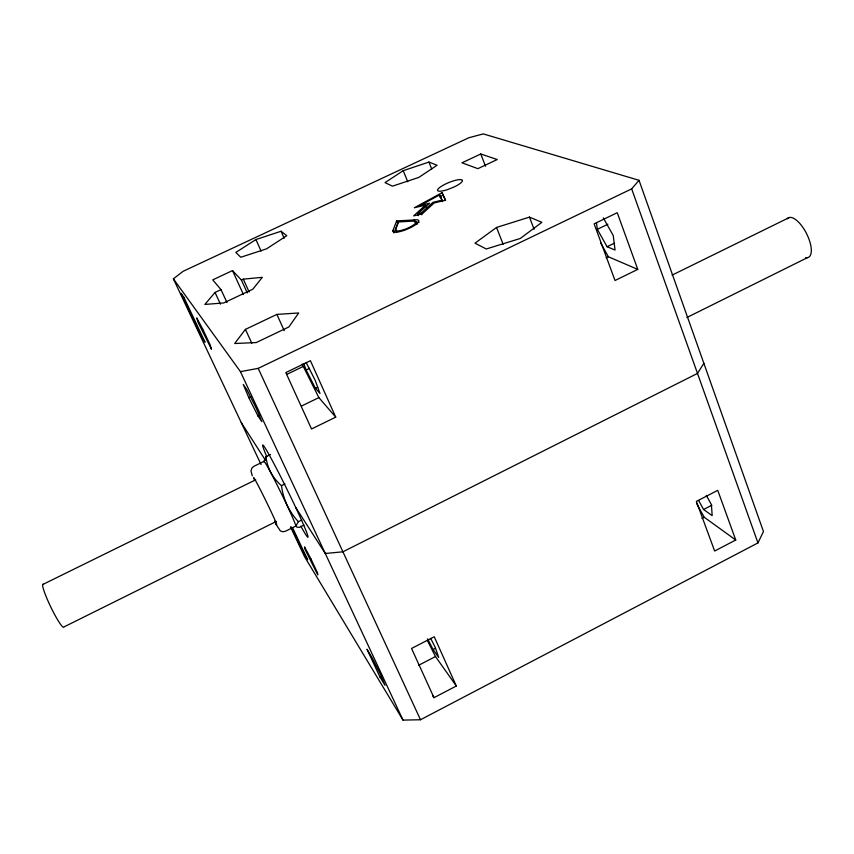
<?xml version="1.0" encoding="UTF-8"?>
<svg xmlns="http://www.w3.org/2000/svg" width="854" height="854" viewBox="0 0 854 854"><rect width="100%" height="100%" fill="white"/><g stroke="black" fill="none" stroke-linecap="round" stroke-linejoin="round"><path stroke-width="1.28" d="M275.596 523.737L280.39 530.953L282.877 531.775L285.46 531.241L295.879 526.053L298.388 521.677L301.814 519.979M393.011 230.388L396.63 220.898L413.998 219.98A14.038 3.427 -22.6 0 1 417.254 223.385A14.038 3.427 -22.6 0 1 401.561 231.178A14.038 3.427 -22.6 0 1 393.011 230.388L394.057 232.907L397.654 223.374L396.63 220.898M290.509 526.897L304.664 556.872L403.013 720.103L420.499 719.751L757.957 542.909L763.465 531.53L639.027 180.311L483.268 133.897L468.814 137.75L183.098 271.305L173.383 278.831L261.057 464.533M270.537 454.509L265.989 456.741L263.918 461.886A36.284 1.473 63.9 0 1 280.827 492.438A36.284 1.473 63.9 0 1 295.537 526.224M703.867 363.313L697.504 373.422L342.924 551.801L325.278 553.499L295.644 507.329M245.418 329.388L234.658 343.522L256.253 342.55L288.855 326.965L298.697 312.97L276.888 314.4L245.418 329.388L251.834 343.297M221.015 289.634L215.027 292.452L204.864 304.43L223.684 302.967L252.859 289.186L262.295 277.337L243.294 279.141L241.404 280.037L232.491 270.59L212.721 279.877L221.015 289.634L226.972 302.519M173.383 278.831L240.444 371.65L258.196 368.362L631.672 188.873L639.027 180.311M417.638 214.012L421.107 213.18L432.893 202.366L442.041 200.135L439.661 194.883L420.339 205.419L429.455 203.199L417.638 214.012L418.321 215.667M425.527 205.056L413.656 215.891L422.356 213.81L434.152 202.964L445.542 200.199L442.052 192.673L414.339 207.768L425.527 205.056L426.53 207.522M496.548 227.452L474.984 243.187L486.289 248.984L520.299 238.458L541.884 222.328L529.459 217.119L496.548 227.452L503.134 244.276M403.227 170.672L385.026 182.607L392.456 186.172L418.812 177.418L437.067 165.26L428.921 162.068L403.227 170.672L407.753 181.785M255.922 239.547L235.853 252.421L240.775 257.257L266.555 248.845L286.763 235.704L281.073 231.253L255.922 239.547L261.11 251.119M439.564 196.996L443.034 195.107L442.052 192.673M433.981 697.686L456.324 686.008L434.238 636.753L411.553 648.464L433.981 697.686L432.562 695.54M735.742 540.006L714.649 551.022L696.362 501.394L717.755 490.345L735.742 540.006L704.198 517.236L696.565 503.422M418.567 665.319L435.497 656.545L456.324 686.008M701.935 518.41L704.198 517.236M379.966 677.019L385.015 685.335L381.023 675.535L371.906 657.281L366.974 649.232L379.966 677.019L382.293 675.802M427.673 638.899L433.074 649.52L435.412 648.314M698.604 500.487L703.579 509.507L711.841 505.237M303.928 525.082L299.22 527.43L296.754 527.035L295.879 526.053M276.376 521.42L63.965 626.932A23.869 2.818 64.2 0 1 50.557 606.521A23.869 2.818 64.2 0 1 43.501 584.392M686.894 317.507L807.425 257.641M265.989 456.741C267.174 468.013 272.896 478.315 281.468 485.659L284.937 483.951M42.743 584.499L255.709 479.809M672.077 275.137L789.331 217.503M335.739 417.147L311.529 428.986L285.823 372.568L310.418 360.698L335.739 417.147L318.862 397.612L302.124 364.114M637.767 269.384L615.008 280.518L594.138 223.855L617.25 212.71L637.767 269.384L608.39 256.776L600.757 243.112M264.078 461.331L253.926 466.295L251.919 468.045L250.969 471.024L252.325 475.849M301.483 406.066L318.862 397.612M606.094 257.897L608.39 256.776M596.455 222.766L597.341 229.331L607.077 246.731L614.122 243.315M258.047 416.122L261.9 421.705L256.36 408.5L246.923 389.648L243.241 384.428L248.824 397.686L258.047 416.122L260.395 414.98M303.853 363.889L306.116 370.006L315.425 388.271L317.741 387.15M286.848 374.351L303.021 366.547M248.824 397.686L251.161 396.555M306.116 370.006L309.586 368.33M597.341 229.331L607.899 224.228M480.77 153.987L461.971 162.815L477.866 168.665L497.231 159.538L480.77 153.987L485.552 166.295M607.077 246.731L615.061 250.041L613.247 235.587L603.287 217.834M703.579 509.507L712.183 515.635L711.393 504.565L706.29 495.363M315.425 388.271L319.983 393.47L315.073 380.051L306.148 362.555M298.388 521.677C289.047 511.813 283.197 499.12 281.468 485.659M433.074 649.52L438.721 657.484L435.273 647.46L430.672 638.418M241.244 422.559L265.509 460.359M427.267 640.319L435.497 656.545M292.548 527.655L307.643 559.669L303.501 552.816L291.31 526.993M240.444 371.65L403.013 720.103M443.034 195.107L445.542 200.519M215.027 292.452L220.46 304.173M258.196 368.362L420.499 719.751M232.491 270.59L243.443 294.534M243.294 279.141L249.165 292.036M241.404 280.037L247.286 292.922M442.564 201.565L439.661 194.883M276.888 314.4L284.222 330.647M281.073 231.253L284.168 238.255M396.053 230.238L396.747 231.914M413.998 219.98L414.692 221.656M421.107 213.18L421.791 214.845M428.921 162.068L431.729 169.071M529.459 217.119L534.102 229.267M631.672 188.873L757.957 542.909M266.768 456.634A51.336 2.284 63.9 0 1 271.476 459.068A51.336 2.284 63.9 0 1 302.658 522.744A51.336 2.284 63.9 0 1 300.821 526.16M415.033 222.488A14.038 3.448 -22.6 0 1 419.015 222.488M416.474 223.748A11.091 2.722 -22.6 0 1 417.115 224.25M787.335 218.731A22.129 8.956 63.1 0 1 807.158 234.85A22.129 8.956 63.1 0 1 805.696 257.609M254.407 479.948A26.111 0.79 63.9 0 1 266.587 502.248A26.111 0.79 63.9 0 1 274.508 521.186M395.701 229.406L395.605 230.27A11.091 2.711 -22.6 0 0 409.525 227.313A11.091 2.711 -22.6 0 0 414.147 221.058L398.508 221.955L395.701 229.406M462.441 180.429L462.238 181.379A13.376 3.096 -22.2 0 1 453.965 187.047L447.485 189.631A13.376 3.096 -22.2 0 1 440.696 186.759A13.376 3.096 -22.2 0 1 461.8 179.82L462.441 180.429M183.888 297.309L181.027 293.296L201.96 337.65L205.056 342.187L183.888 297.309M202.708 329.014L196.708 317.891L198.181 322.577L211.472 349.222L210.137 344.813L202.708 329.014M310.973 558.986L304.558 546.87L304.825 548.93L317.752 574.902L317.613 573.098L310.973 558.986"/></g></svg>
